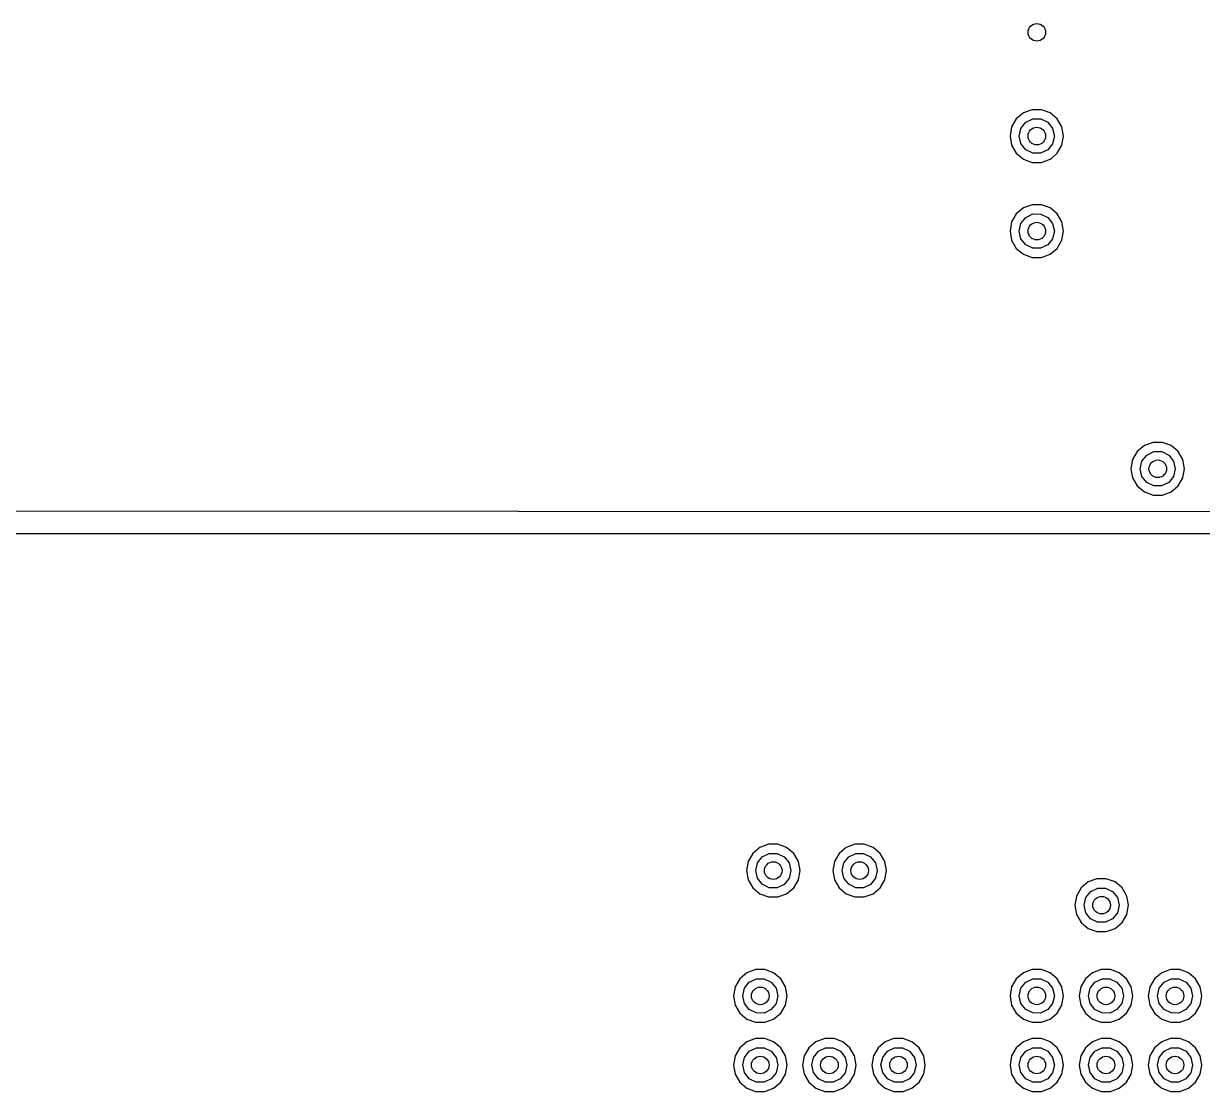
# Model space of a CAD drawing. Extents: x 2.01 to 4.77, y -4.11 to -1.35.
# Drawn here: x 2.584 to 3.121, y -2.439 to -1.953 of the extents above; entities that cross this region are included whole.
import ezdxf

# ---------------------------------------------------------------- set-up
doc = ezdxf.new("R2010")
doc.units = 0
doc.header["$MEASUREMENT"] = 0
doc.layers.add('BLACK', color=7, linetype='CONTINUOUS')

msp = doc.modelspace()

# ---------------------------------------------------------------- linework, layer by layer
at = {"layer": 'BLACK', "linetype": 'CONTINUOUS'}
for p, q in [((3.04316, -1.99192), (3.03917, -1.99337)), ((3.04739, -1.99192), (3.04316, -1.99192)), ((3.05138, -1.99337), (3.04739, -1.99192)), ((3.03593, -1.99609), (3.03381, -1.99976)), ((3.03917, -1.99337), (3.03593, -1.99609)), ((3.03807, -2.00046), (3.0403, -1.99768)), ((3.0403, -1.99768), (3.0435, -1.99614)), ((3.0435, -1.99614), (3.04706, -1.99614)), ((3.04706, -1.99614), (3.05027, -1.99768)), ((3.05027, -1.99768), (3.05248, -2.00047)), ((3.05463, -1.99609), (3.05138, -1.99337)), ((3.05674, -1.99976), (3.05463, -1.99609)), ((3.03381, -1.99976), (3.03307, -2.00394)), ((3.03728, -2.00392), (3.03807, -2.00046)), ((3.05248, -2.00047), (3.05328, -2.00394)), ((3.05748, -2.00394), (3.05674, -1.99976)), ((3.03307, -2.00394), (3.03381, -2.00811)), ((3.03381, -2.00811), (3.03593, -2.01178)), ((3.03806, -2.00739), (3.03728, -2.00392)), ((3.04027, -2.01018), (3.03806, -2.00739)), ((3.05247, -2.00743), (3.05024, -2.01021)), ((3.05328, -2.00396), (3.05247, -2.00743)), ((3.05328, -2.00394), (3.05328, -2.00396)), ((3.05463, -2.01178), (3.05674, -2.00811)), ((3.05674, -2.00811), (3.05748, -2.00394)), ((3.03593, -2.01178), (3.03917, -2.01451)), ((3.04348, -2.01173), (3.04027, -2.01018)), ((3.04703, -2.01174), (3.04348, -2.01173)), ((3.05024, -2.01021), (3.04703, -2.01174)), ((3.05138, -2.01451), (3.05225, -2.01378)), ((3.05225, -2.01378), (3.05463, -2.01178)), ((3.03917, -2.01451), (3.04316, -2.01596)), ((3.04316, -2.01596), (3.04739, -2.01596)), ((3.04739, -2.01596), (3.05138, -2.01451)), ((3.04316, -2.03522), (3.03917, -2.03667)), ((3.04739, -2.03522), (3.04316, -2.03522)), ((3.05138, -2.03667), (3.04739, -2.03522)), ((3.03593, -2.0394), (3.03381, -2.04307)), ((3.03917, -2.03667), (3.03593, -2.0394)), ((3.0403, -2.04098), (3.0435, -2.03944)), ((3.0435, -2.03944), (3.04706, -2.03945)), ((3.04706, -2.03945), (3.05027, -2.04099)), ((3.05463, -2.0394), (3.05138, -2.03667)), ((3.05674, -2.04307), (3.05463, -2.0394)), ((3.03381, -2.04307), (3.03307, -2.04724)), ((3.03728, -2.04723), (3.03807, -2.04376)), ((3.03807, -2.04376), (3.0403, -2.04098)), ((3.05027, -2.04099), (3.05248, -2.04377)), ((3.05248, -2.04377), (3.05328, -2.04724)), ((3.05748, -2.04724), (3.05674, -2.04307)), ((3.03307, -2.04724), (3.03381, -2.05142)), ((3.03381, -2.05142), (3.03593, -2.05509)), ((3.03806, -2.0507), (3.03728, -2.04723)), ((3.04027, -2.05349), (3.03806, -2.0507)), ((3.05247, -2.05074), (3.05024, -2.05351)), ((3.05328, -2.04727), (3.05247, -2.05074)), ((3.05328, -2.04724), (3.05328, -2.04727)), ((3.05463, -2.05509), (3.05674, -2.05142)), ((3.05674, -2.05142), (3.05748, -2.04724)), ((3.03593, -2.05509), (3.03917, -2.05781)), ((3.04348, -2.05504), (3.04027, -2.05349)), ((3.04703, -2.05505), (3.04348, -2.05504)), ((3.05024, -2.05351), (3.04703, -2.05505)), ((3.05138, -2.05781), (3.05463, -2.05509)), ((3.03917, -2.05781), (3.04316, -2.05926)), ((3.04316, -2.05926), (3.04739, -2.05926)), ((3.04739, -2.05926), (3.05138, -2.05781)), ((3.09104, -2.14767), (3.08892, -2.15134)), ((3.09429, -2.14494), (3.09104, -2.14767)), ((3.09827, -2.14349), (3.09429, -2.14494)), ((3.09541, -2.14925), (3.09862, -2.14771)), ((3.10251, -2.14349), (3.09827, -2.14349)), ((3.09862, -2.14771), (3.10218, -2.14771)), ((3.10218, -2.14771), (3.10538, -2.14926)), ((3.1065, -2.14494), (3.10251, -2.14349)), ((3.10974, -2.14767), (3.1065, -2.14494)), ((3.11186, -2.15134), (3.10974, -2.14767)), ((3.08892, -2.15134), (3.08819, -2.15551)), ((3.09239, -2.1555), (3.09319, -2.15203)), ((3.09319, -2.15203), (3.09541, -2.14925)), ((3.10538, -2.14926), (3.1076, -2.15204)), ((3.1076, -2.15204), (3.10839, -2.15551)), ((3.1126, -2.15551), (3.11186, -2.15134)), ((3.08819, -2.15551), (3.08892, -2.15969)), ((3.09318, -2.15897), (3.09239, -2.1555)), ((3.09539, -2.16176), (3.09318, -2.15897)), ((3.10759, -2.15901), (3.10536, -2.16178)), ((3.10839, -2.15554), (3.10759, -2.15901)), ((3.10839, -2.15551), (3.10839, -2.15554)), ((3.11186, -2.15969), (3.1126, -2.15551)), ((3.08892, -2.15969), (3.09104, -2.16336)), ((3.09104, -2.16336), (3.09429, -2.16608)), ((3.09859, -2.16331), (3.09539, -2.16176)), ((3.10215, -2.16332), (3.09859, -2.16331)), ((3.10536, -2.16178), (3.10215, -2.16332)), ((3.1065, -2.16608), (3.10974, -2.16336)), ((3.10974, -2.16336), (3.11186, -2.15969)), ((3.09429, -2.16608), (3.09827, -2.16753)), ((3.09827, -2.16753), (3.10251, -2.16753)), ((3.10251, -2.16753), (3.1065, -2.16608)), ((2.80915, -2.17499), (2.52875, -2.17489)), ((3.38844, -2.1752), (2.80915, -2.17499)), ((2.57283, -2.18504), (2.91142, -2.18504)), ((2.91142, -2.18504), (3.39183, -2.18504)), ((2.91585, -2.33074), (2.91373, -2.33441)), ((2.91909, -2.32801), (2.91585, -2.33074)), ((2.92308, -2.32656), (2.91909, -2.32801)), ((2.92022, -2.33232), (2.92342, -2.33078)), ((2.92732, -2.32656), (2.92308, -2.32656)), ((2.92342, -2.33078), (2.92698, -2.33078)), ((2.92698, -2.33078), (2.93019, -2.33233)), ((2.9313, -2.32801), (2.92732, -2.32656)), ((2.93455, -2.33074), (2.9313, -2.32801)), ((2.93667, -2.33441), (2.93455, -2.33074)), ((2.95522, -2.33074), (2.9531, -2.33441)), ((2.95846, -2.32801), (2.95522, -2.33074)), ((2.96245, -2.32656), (2.95846, -2.32801)), ((2.95959, -2.33232), (2.96279, -2.33078)), ((2.96669, -2.32656), (2.96245, -2.32656)), ((2.96279, -2.33078), (2.96635, -2.33078)), ((2.96635, -2.33078), (2.96956, -2.33233)), ((2.97067, -2.32801), (2.96669, -2.32656)), ((2.97392, -2.33074), (2.97067, -2.32801)), ((2.97604, -2.33441), (2.97392, -2.33074)), ((2.91373, -2.33441), (2.91299, -2.33858)), ((2.9172, -2.33857), (2.91799, -2.3351)), ((2.91799, -2.3351), (2.92022, -2.33232)), ((2.93019, -2.33233), (2.93241, -2.33511)), ((2.93241, -2.33511), (2.9332, -2.33858)), ((2.9374, -2.33858), (2.93667, -2.33441)), ((2.9531, -2.33441), (2.95236, -2.33858)), ((2.95657, -2.33857), (2.95736, -2.3351)), ((2.95736, -2.3351), (2.95959, -2.33232)), ((2.96956, -2.33233), (2.97178, -2.33511)), ((2.97178, -2.33511), (2.97257, -2.33858)), ((2.97677, -2.33858), (2.97604, -2.33441)), ((2.91299, -2.33858), (2.91373, -2.34276)), ((2.91798, -2.34204), (2.9172, -2.33857)), ((2.9332, -2.33861), (2.93239, -2.34208)), ((2.9332, -2.33858), (2.9332, -2.33861)), ((2.93667, -2.34276), (2.9374, -2.33858)), ((2.95236, -2.33858), (2.9531, -2.34276)), ((2.95735, -2.34204), (2.95657, -2.33857)), ((2.97257, -2.33861), (2.97176, -2.34208)), ((2.97257, -2.33858), (2.97257, -2.33861)), ((2.97604, -2.34276), (2.97677, -2.33858)), ((2.91373, -2.34276), (2.91585, -2.34643)), ((2.91585, -2.34643), (2.91909, -2.34915)), ((2.92019, -2.34483), (2.91798, -2.34204)), ((2.9234, -2.34638), (2.92019, -2.34483)), ((2.92696, -2.34639), (2.9234, -2.34638)), ((2.93017, -2.34485), (2.92696, -2.34639)), ((2.93239, -2.34208), (2.93017, -2.34485)), ((2.9313, -2.34915), (2.93455, -2.34643)), ((2.93455, -2.34643), (2.93667, -2.34276)), ((2.9531, -2.34276), (2.95522, -2.34643)), ((2.95522, -2.34643), (2.95846, -2.34915)), ((2.95957, -2.34483), (2.95735, -2.34204)), ((2.96277, -2.34638), (2.95957, -2.34483)), ((2.96633, -2.34639), (2.96277, -2.34638)), ((2.96954, -2.34485), (2.96633, -2.34639)), ((2.97176, -2.34208), (2.96954, -2.34485)), ((2.97067, -2.34915), (2.97392, -2.34643)), ((2.97392, -2.34643), (2.97604, -2.34276)), ((3.06545, -2.34649), (3.06333, -2.35016)), ((3.0687, -2.34376), (3.06545, -2.34649)), ((3.07268, -2.34231), (3.0687, -2.34376)), ((3.06982, -2.34807), (3.07303, -2.34653)), ((3.07692, -2.34231), (3.07268, -2.34231)), ((3.07303, -2.34653), (3.07659, -2.34653)), ((3.07659, -2.34653), (3.07979, -2.34808)), ((3.08091, -2.34376), (3.07692, -2.34231)), ((3.08415, -2.34649), (3.08091, -2.34376)), ((3.08627, -2.35016), (3.08415, -2.34649)), ((2.91909, -2.34915), (2.92308, -2.3506)), ((2.92308, -2.3506), (2.92732, -2.3506)), ((2.92732, -2.3506), (2.9313, -2.34915)), ((2.95846, -2.34915), (2.96245, -2.3506)), ((2.96245, -2.3506), (2.96669, -2.3506)), ((2.96669, -2.3506), (2.97067, -2.34915)), ((3.06333, -2.35016), (3.0626, -2.35433)), ((3.0668, -2.35432), (3.0676, -2.35085)), ((3.0676, -2.35085), (3.06982, -2.34807)), ((3.07979, -2.34808), (3.08201, -2.35086)), ((3.08201, -2.35086), (3.0828, -2.35433)), ((3.08701, -2.35433), (3.08627, -2.35016)), ((3.0626, -2.35433), (3.06333, -2.35851)), ((3.06759, -2.35779), (3.0668, -2.35432)), ((3.0828, -2.35436), (3.082, -2.35783)), ((3.0828, -2.35433), (3.0828, -2.35436)), ((3.08627, -2.35851), (3.08701, -2.35433)), ((3.06333, -2.35851), (3.06545, -2.36218)), ((3.06545, -2.36218), (3.0687, -2.3649)), ((3.0698, -2.36057), (3.06759, -2.35779)), ((3.073, -2.36213), (3.0698, -2.36057)), ((3.07656, -2.36213), (3.073, -2.36213)), ((3.07977, -2.3606), (3.07656, -2.36213)), ((3.082, -2.35783), (3.07977, -2.3606)), ((3.08091, -2.3649), (3.08415, -2.36218)), ((3.08415, -2.36218), (3.08627, -2.35851)), ((3.0687, -2.3649), (3.07268, -2.36635)), ((3.07268, -2.36635), (3.07692, -2.36635)), ((3.07692, -2.36635), (3.08091, -2.3649)), ((2.91717, -2.38365), (2.91319, -2.3851)), ((2.92141, -2.38365), (2.91717, -2.38365)), ((2.92539, -2.3851), (2.92141, -2.38365)), ((3.04316, -2.38365), (3.03917, -2.3851)), ((3.0474, -2.38365), (3.04316, -2.38365)), ((3.05138, -2.3851), (3.0474, -2.38365)), ((3.07465, -2.38365), (3.07067, -2.3851)), ((3.07889, -2.38365), (3.07465, -2.38365)), ((3.08287, -2.3851), (3.07889, -2.38365)), ((3.10615, -2.38365), (3.10217, -2.3851)), ((3.11039, -2.38365), (3.10615, -2.38365)), ((3.11437, -2.3851), (3.11039, -2.38365)), ((2.90994, -2.38782), (2.90782, -2.39149)), ((2.91319, -2.3851), (2.90994, -2.38782)), ((2.91209, -2.39219), (2.91431, -2.38941)), ((2.91431, -2.38941), (2.91752, -2.38787)), ((2.91752, -2.38787), (2.92108, -2.38787)), ((2.92108, -2.38787), (2.92428, -2.38942)), ((2.92428, -2.38942), (2.9265, -2.3922)), ((2.92864, -2.38782), (2.92539, -2.3851)), ((2.93076, -2.39149), (2.92864, -2.38782)), ((3.03593, -2.38782), (3.03381, -2.39149)), ((3.03917, -2.3851), (3.03593, -2.38782)), ((3.03807, -2.39219), (3.0403, -2.38941)), ((3.0403, -2.38941), (3.0435, -2.38787)), ((3.0435, -2.38787), (3.04706, -2.38787)), ((3.04706, -2.38787), (3.05027, -2.38942)), ((3.05027, -2.38942), (3.05248, -2.3922)), ((3.05463, -2.38782), (3.05138, -2.3851)), ((3.05674, -2.39149), (3.05463, -2.38782)), ((3.06742, -2.38782), (3.0653, -2.39149)), ((3.07067, -2.3851), (3.06742, -2.38782)), ((3.06957, -2.39219), (3.07179, -2.38941)), ((3.07179, -2.38941), (3.075, -2.38787)), ((3.075, -2.38787), (3.07856, -2.38787)), ((3.07856, -2.38787), (3.08176, -2.38942)), ((3.08176, -2.38942), (3.08398, -2.3922)), ((3.08612, -2.38782), (3.08287, -2.3851)), ((3.08824, -2.39149), (3.08612, -2.38782)), ((3.09892, -2.38782), (3.0968, -2.39149)), ((3.10217, -2.3851), (3.09892, -2.38782)), ((3.10107, -2.39219), (3.10329, -2.38941)), ((3.10329, -2.38941), (3.1065, -2.38787)), ((3.1065, -2.38787), (3.11005, -2.38787)), ((3.11005, -2.38787), (3.11326, -2.38942)), ((3.11326, -2.38942), (3.11548, -2.3922)), ((3.11762, -2.38782), (3.11437, -2.3851)), ((3.11974, -2.39149), (3.11762, -2.38782)), ((2.90782, -2.39149), (2.90709, -2.39567)), ((2.91129, -2.39566), (2.91209, -2.39219)), ((2.9265, -2.3922), (2.92729, -2.39567)), ((2.9315, -2.39567), (2.93076, -2.39149)), ((3.03381, -2.39149), (3.03307, -2.39567)), ((3.03728, -2.39566), (3.03807, -2.39219)), ((3.05248, -2.3922), (3.05328, -2.39567)), ((3.05748, -2.39567), (3.05674, -2.39149)), ((3.0653, -2.39149), (3.06457, -2.39567)), ((3.06877, -2.39566), (3.06957, -2.39219)), ((3.08398, -2.3922), (3.08477, -2.39567)), ((3.08898, -2.39567), (3.08824, -2.39149)), ((3.0968, -2.39149), (3.09606, -2.39567)), ((3.10027, -2.39566), (3.10107, -2.39219)), ((3.11548, -2.3922), (3.11627, -2.39567)), ((3.12047, -2.39567), (3.11974, -2.39149)), ((2.90709, -2.39567), (2.90782, -2.39984)), ((2.90782, -2.39984), (2.90994, -2.40351)), ((2.91208, -2.39913), (2.91129, -2.39566)), ((2.91429, -2.40191), (2.91208, -2.39913)), ((2.92649, -2.39916), (2.92426, -2.40194)), ((2.92729, -2.3957), (2.92649, -2.39916)), ((2.92729, -2.39567), (2.92729, -2.3957)), ((2.92864, -2.40351), (2.93076, -2.39984)), ((2.93076, -2.39984), (2.9315, -2.39567)), ((3.03307, -2.39567), (3.03381, -2.39984)), ((3.03381, -2.39984), (3.03593, -2.40351)), ((3.03806, -2.39913), (3.03728, -2.39566)), ((3.04027, -2.40191), (3.03806, -2.39913)), ((3.05247, -2.39916), (3.05024, -2.40194)), ((3.05328, -2.3957), (3.05247, -2.39916)), ((3.05328, -2.39567), (3.05328, -2.3957)), ((3.05463, -2.40351), (3.05674, -2.39984)), ((3.05674, -2.39984), (3.05748, -2.39567)), ((3.05748, -2.39567), (3.05748, -2.39567)), ((3.06457, -2.39567), (3.0653, -2.39984)), ((3.0653, -2.39984), (3.06742, -2.40351)), ((3.06956, -2.39913), (3.06877, -2.39566)), ((3.07177, -2.40191), (3.06956, -2.39913)), ((3.08397, -2.39916), (3.08174, -2.40194)), ((3.08477, -2.3957), (3.08397, -2.39916)), ((3.08477, -2.39567), (3.08477, -2.3957)), ((3.08612, -2.40351), (3.08824, -2.39984)), ((3.08824, -2.39984), (3.08898, -2.39567)), ((3.09606, -2.39567), (3.0968, -2.39984)), ((3.0968, -2.39984), (3.09892, -2.40351)), ((3.10105, -2.39913), (3.10027, -2.39566)), ((3.10327, -2.40191), (3.10105, -2.39913)), ((3.11546, -2.39916), (3.11324, -2.40194)), ((3.11627, -2.3957), (3.11546, -2.39916)), ((3.11627, -2.39567), (3.11627, -2.3957)), ((3.11762, -2.40351), (3.11974, -2.39984)), ((3.11974, -2.39984), (3.12047, -2.39567)), ((2.90994, -2.40351), (2.91319, -2.40624)), ((2.91749, -2.40346), (2.91429, -2.40191)), ((2.92105, -2.40347), (2.91749, -2.40346)), ((2.92426, -2.40194), (2.92105, -2.40347)), ((2.92539, -2.40624), (2.92864, -2.40351)), ((3.03593, -2.40351), (3.03917, -2.40624)), ((3.04348, -2.40346), (3.04027, -2.40191)), ((3.04703, -2.40347), (3.04348, -2.40346)), ((3.05024, -2.40194), (3.04703, -2.40347)), ((3.05138, -2.40624), (3.05463, -2.40351)), ((3.06742, -2.40351), (3.07067, -2.40624)), ((3.07497, -2.40346), (3.07177, -2.40191)), ((3.07853, -2.40347), (3.07497, -2.40346)), ((3.08174, -2.40194), (3.07853, -2.40347)), ((3.08287, -2.40624), (3.08612, -2.40351)), ((3.09892, -2.40351), (3.10217, -2.40624)), ((3.10647, -2.40346), (3.10327, -2.40191)), ((3.11003, -2.40347), (3.10647, -2.40346)), ((3.11324, -2.40194), (3.11003, -2.40347)), ((3.11437, -2.40624), (3.11762, -2.40351)), ((2.91319, -2.40624), (2.91717, -2.40769)), ((2.91717, -2.40769), (2.92141, -2.40769)), ((2.92141, -2.40769), (2.92539, -2.40624)), ((3.03917, -2.40624), (3.04316, -2.40769)), ((3.04316, -2.40769), (3.0474, -2.40769)), ((3.0474, -2.40769), (3.05138, -2.40624)), ((3.07067, -2.40624), (3.07465, -2.40769)), ((3.07465, -2.40769), (3.07889, -2.40769)), ((3.07889, -2.40769), (3.08287, -2.40624)), ((3.10217, -2.40624), (3.10615, -2.40769)), ((3.10615, -2.40769), (3.11039, -2.40769)), ((3.11039, -2.40769), (3.11437, -2.40624)), ((2.91319, -2.4166), (2.90994, -2.41932)), ((2.91717, -2.41515), (2.91319, -2.4166)), ((2.92141, -2.41515), (2.91717, -2.41515)), ((2.92539, -2.4166), (2.92141, -2.41515)), ((2.92864, -2.41932), (2.92539, -2.4166)), ((2.94468, -2.4166), (2.94144, -2.41932)), ((2.94867, -2.41515), (2.94468, -2.4166)), ((2.95291, -2.41515), (2.94867, -2.41515)), ((2.95689, -2.4166), (2.95291, -2.41515)), ((2.96014, -2.41932), (2.95689, -2.4166)), ((2.97618, -2.4166), (2.97293, -2.41932)), ((2.98016, -2.41515), (2.97618, -2.4166)), ((2.9844, -2.41515), (2.98016, -2.41515)), ((2.98839, -2.4166), (2.9844, -2.41515)), ((2.99163, -2.41932), (2.98839, -2.4166)), ((3.03917, -2.4166), (3.03593, -2.41932)), ((3.04316, -2.41515), (3.03917, -2.4166)), ((3.0474, -2.41515), (3.04316, -2.41515)), ((3.05138, -2.4166), (3.0474, -2.41515)), ((3.05463, -2.41932), (3.05138, -2.4166)), ((3.07067, -2.4166), (3.06742, -2.41932)), ((3.07465, -2.41515), (3.07067, -2.4166)), ((3.07889, -2.41515), (3.07465, -2.41515)), ((3.08287, -2.4166), (3.07889, -2.41515)), ((3.08612, -2.41932), (3.08287, -2.4166)), ((3.10217, -2.4166), (3.09892, -2.41932)), ((3.10615, -2.41515), (3.10217, -2.4166)), ((3.11039, -2.41515), (3.10615, -2.41515)), ((3.11437, -2.4166), (3.11039, -2.41515)), ((3.11762, -2.41932), (3.11437, -2.4166)), ((2.90994, -2.41932), (2.90782, -2.42299)), ((2.91209, -2.42368), (2.91431, -2.4209)), ((2.91431, -2.4209), (2.91752, -2.41936)), ((2.91752, -2.41936), (2.92108, -2.41937)), ((2.92108, -2.41937), (2.92428, -2.42091)), ((2.92428, -2.42091), (2.9265, -2.4237)), ((2.93076, -2.42299), (2.92864, -2.41932)), ((2.94144, -2.41932), (2.93932, -2.42299)), ((2.94358, -2.42368), (2.94581, -2.4209)), ((2.94581, -2.4209), (2.94902, -2.41936)), ((2.94902, -2.41936), (2.95257, -2.41937)), ((2.95257, -2.41937), (2.95578, -2.42091)), ((2.95578, -2.42091), (2.958, -2.4237)), ((2.96226, -2.42299), (2.96014, -2.41932)), ((2.97293, -2.41932), (2.97081, -2.42299)), ((2.97508, -2.42368), (2.9773, -2.4209)), ((2.9773, -2.4209), (2.98051, -2.41936)), ((2.98051, -2.41936), (2.98407, -2.41937)), ((2.98407, -2.41937), (2.98727, -2.42091)), ((2.98727, -2.42091), (2.98949, -2.4237)), ((2.99375, -2.42299), (2.99163, -2.41932)), ((3.03593, -2.41932), (3.03381, -2.42299)), ((3.03807, -2.42368), (3.0403, -2.4209)), ((3.0403, -2.4209), (3.0435, -2.41936)), ((3.0435, -2.41936), (3.04706, -2.41937)), ((3.04706, -2.41937), (3.05027, -2.42091)), ((3.05027, -2.42091), (3.05248, -2.4237)), ((3.05674, -2.42299), (3.05463, -2.41932)), ((3.06742, -2.41932), (3.0653, -2.42299)), ((3.06957, -2.42368), (3.07179, -2.4209)), ((3.07179, -2.4209), (3.075, -2.41936)), ((3.075, -2.41936), (3.07856, -2.41937)), ((3.07856, -2.41937), (3.08176, -2.42091)), ((3.08176, -2.42091), (3.08398, -2.4237)), ((3.08824, -2.42299), (3.08612, -2.41932)), ((3.09892, -2.41932), (3.0968, -2.42299)), ((3.10107, -2.42368), (3.10329, -2.4209)), ((3.10329, -2.4209), (3.1065, -2.41936)), ((3.1065, -2.41936), (3.11005, -2.41937)), ((3.11005, -2.41937), (3.11326, -2.42091)), ((3.11326, -2.42091), (3.11548, -2.4237)), ((3.11974, -2.42299), (3.11762, -2.41932)), ((2.90782, -2.42299), (2.90709, -2.42717)), ((2.90709, -2.42717), (2.90782, -2.43134)), ((2.91129, -2.42715), (2.91209, -2.42368)), ((2.91208, -2.43062), (2.91129, -2.42715)), ((2.92729, -2.42719), (2.92649, -2.43066)), ((2.9265, -2.4237), (2.92729, -2.42717)), ((2.92729, -2.42717), (2.92729, -2.42719)), ((2.9315, -2.42717), (2.93076, -2.42299)), ((2.93076, -2.43134), (2.9315, -2.42717)), ((2.93932, -2.42299), (2.93858, -2.42717)), ((2.93858, -2.42717), (2.93932, -2.43134)), ((2.94279, -2.42715), (2.94358, -2.42368)), ((2.94357, -2.43062), (2.94279, -2.42715)), ((2.95879, -2.42719), (2.95798, -2.43066)), ((2.958, -2.4237), (2.95879, -2.42717)), ((2.95879, -2.42717), (2.95879, -2.42719)), ((2.96299, -2.42717), (2.96226, -2.42299)), ((2.96226, -2.43134), (2.96299, -2.42717)), ((2.97081, -2.42299), (2.97008, -2.42717)), ((2.97008, -2.42717), (2.97081, -2.43134)), ((2.97428, -2.42715), (2.97508, -2.42368)), ((2.97507, -2.43062), (2.97428, -2.42715)), ((2.99028, -2.42719), (2.98948, -2.43066)), ((2.98949, -2.4237), (2.99028, -2.42717)), ((2.99028, -2.42717), (2.99028, -2.42719)), ((2.99449, -2.42717), (2.99375, -2.42299)), ((2.99375, -2.43134), (2.99449, -2.42717)), ((3.03381, -2.42299), (3.03307, -2.42717)), ((3.03307, -2.42717), (3.03381, -2.43134)), ((3.03728, -2.42715), (3.03807, -2.42368)), ((3.03806, -2.43062), (3.03728, -2.42715)), ((3.05328, -2.42719), (3.05247, -2.43066)), ((3.05248, -2.4237), (3.05328, -2.42717)), ((3.05328, -2.42717), (3.05328, -2.42719)), ((3.05748, -2.42717), (3.05674, -2.42299)), ((3.05674, -2.43134), (3.05748, -2.42717)), ((3.05748, -2.42717), (3.05748, -2.42717)), ((3.0653, -2.42299), (3.06457, -2.42717)), ((3.06457, -2.42717), (3.0653, -2.43134)), ((3.06877, -2.42715), (3.06957, -2.42368)), ((3.06956, -2.43062), (3.06877, -2.42715)), ((3.08477, -2.42719), (3.08397, -2.43066)), ((3.08398, -2.4237), (3.08477, -2.42717)), ((3.08477, -2.42717), (3.08477, -2.42719)), ((3.08898, -2.42717), (3.08824, -2.42299)), ((3.08824, -2.43134), (3.08898, -2.42717)), ((3.0968, -2.42299), (3.09606, -2.42717)), ((3.09606, -2.42717), (3.0968, -2.43134)), ((3.10027, -2.42715), (3.10107, -2.42368)), ((3.10105, -2.43062), (3.10027, -2.42715)), ((3.11627, -2.42719), (3.11546, -2.43066)), ((3.11548, -2.4237), (3.11627, -2.42717)), ((3.11627, -2.42717), (3.11627, -2.42719)), ((3.12047, -2.42717), (3.11974, -2.42299)), ((3.11974, -2.43134), (3.12047, -2.42717)), ((2.90782, -2.43134), (2.90994, -2.43501)), ((2.91429, -2.43341), (2.91208, -2.43062)), ((2.92649, -2.43066), (2.92426, -2.43343)), ((2.92864, -2.43501), (2.93076, -2.43134)), ((2.93932, -2.43134), (2.94144, -2.43501)), ((2.94579, -2.43341), (2.94357, -2.43062)), ((2.95798, -2.43066), (2.95576, -2.43343)), ((2.96014, -2.43501), (2.96226, -2.43134)), ((2.97081, -2.43134), (2.97293, -2.43501)), ((2.97728, -2.43341), (2.97507, -2.43062)), ((2.98948, -2.43066), (2.98725, -2.43343)), ((2.99163, -2.43501), (2.99375, -2.43134)), ((3.03381, -2.43134), (3.03593, -2.43501)), ((3.04027, -2.43341), (3.03806, -2.43062)), ((3.05247, -2.43066), (3.05024, -2.43343)), ((3.05463, -2.43501), (3.05674, -2.43134)), ((3.0653, -2.43134), (3.06742, -2.43501)), ((3.07177, -2.43341), (3.06956, -2.43062)), ((3.08397, -2.43066), (3.08174, -2.43343)), ((3.08612, -2.43501), (3.08824, -2.43134)), ((3.0968, -2.43134), (3.09892, -2.43501)), ((3.10327, -2.43341), (3.10105, -2.43062)), ((3.11546, -2.43066), (3.11324, -2.43343)), ((3.11762, -2.43501), (3.11974, -2.43134)), ((2.90994, -2.43501), (2.91319, -2.43774)), ((2.91319, -2.43774), (2.91717, -2.43919)), ((2.91749, -2.43496), (2.91429, -2.43341)), ((2.92105, -2.43497), (2.91749, -2.43496)), ((2.92426, -2.43343), (2.92105, -2.43497)), ((2.92141, -2.43919), (2.92539, -2.43774)), ((2.92539, -2.43774), (2.92864, -2.43501)), ((2.94144, -2.43501), (2.94468, -2.43774)), ((2.94468, -2.43774), (2.94867, -2.43919)), ((2.94899, -2.43496), (2.94579, -2.43341)), ((2.95255, -2.43497), (2.94899, -2.43496)), ((2.95576, -2.43343), (2.95255, -2.43497)), ((2.95291, -2.43919), (2.95689, -2.43774)), ((2.95689, -2.43774), (2.96014, -2.43501)), ((2.97293, -2.43501), (2.97618, -2.43774)), ((2.97618, -2.43774), (2.98016, -2.43919)), ((2.98048, -2.43496), (2.97728, -2.43341)), ((2.98404, -2.43497), (2.98048, -2.43496)), ((2.98725, -2.43343), (2.98404, -2.43497)), ((2.9844, -2.43919), (2.98839, -2.43774)), ((2.98839, -2.43774), (2.99163, -2.43501)), ((3.03593, -2.43501), (3.03917, -2.43774)), ((3.03917, -2.43774), (3.04316, -2.43919)), ((3.04348, -2.43496), (3.04027, -2.43341)), ((3.04703, -2.43497), (3.04348, -2.43496)), ((3.05024, -2.43343), (3.04703, -2.43497)), ((3.0474, -2.43919), (3.05138, -2.43774)), ((3.05138, -2.43774), (3.05463, -2.43501)), ((3.06742, -2.43501), (3.07067, -2.43774)), ((3.07067, -2.43774), (3.07465, -2.43919)), ((3.07497, -2.43496), (3.07177, -2.43341)), ((3.07853, -2.43497), (3.07497, -2.43496)), ((3.08174, -2.43343), (3.07853, -2.43497)), ((3.07889, -2.43919), (3.08287, -2.43774)), ((3.08287, -2.43774), (3.08612, -2.43501)), ((3.09892, -2.43501), (3.10217, -2.43774)), ((3.10217, -2.43774), (3.10615, -2.43919)), ((3.10647, -2.43496), (3.10327, -2.43341)), ((3.11003, -2.43497), (3.10647, -2.43496)), ((3.11324, -2.43343), (3.11003, -2.43497)), ((3.11039, -2.43919), (3.11437, -2.43774)), ((3.11437, -2.43774), (3.11762, -2.43501)), ((2.91717, -2.43919), (2.92141, -2.43919)), ((2.94867, -2.43919), (2.95291, -2.43919)), ((2.98016, -2.43919), (2.9844, -2.43919)), ((3.04316, -2.43919), (3.0474, -2.43919)), ((3.07465, -2.43919), (3.07889, -2.43919)), ((3.10615, -2.43919), (3.11039, -2.43919))]:
    msp.add_line(p, q, dxfattribs=at)
at = {"layer": 'BLACK'}
for centre in [(3.04528, -1.95669), (3.04528, -2.00394), (3.04528, -2.04724), (3.10039, -2.15551), (2.9252, -2.33858), (2.96457, -2.33858), (3.0748, -2.35433), (2.91929, -2.39567), (3.04528, -2.39567), (3.07677, -2.39567), (3.10827, -2.39567), (2.91929, -2.42717), (2.95079, -2.42717), (2.98228, -2.42717), (3.04528, -2.42717), (3.07677, -2.42717), (3.10827, -2.42717)]:
    msp.add_circle(centre, 0.004, dxfattribs=at)

doc.saveas('drawing.dxf')
